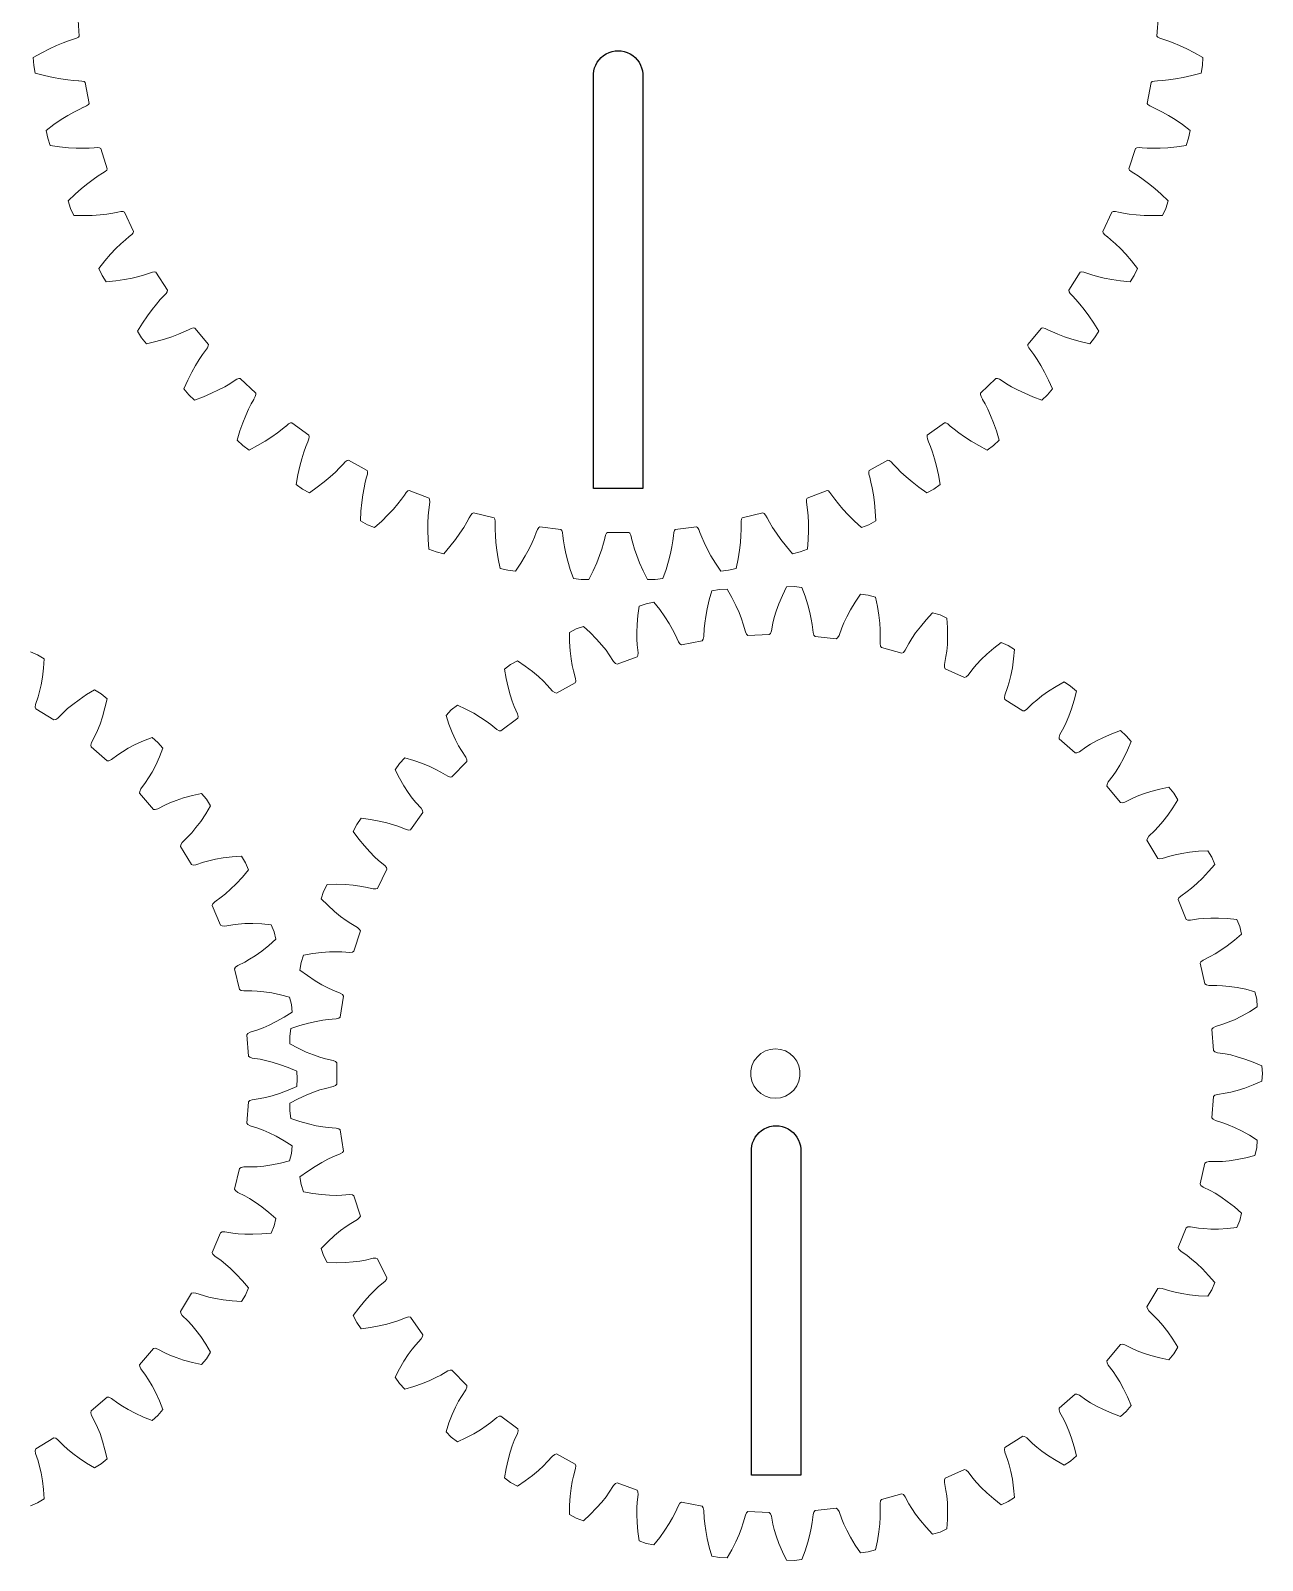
# Model space of a CAD drawing. Header units: centimetres. Extents: x 1 to 101, y 0 to 92.
# Drawn here: x 70.9 to 90.83, y 42.8 to 67.56 of the extents above; entities that cross this region are included whole.
import ezdxf

# ---------------------------------------------------------------- set-up
doc = ezdxf.new("R2010")
doc.units = ezdxf.units.CM
doc.layers.get('0').update_dxf_attribs({"lineweight": 25, "true_color": 0xffffff})
doc.layers.add('OpenJsCad', color=7, linetype='Continuous', lineweight=5, true_color=0xffffff)

msp = doc.modelspace()

# ---------------------------------------------------------------- linework, layer by layer
for p, q in [((80.068, 67.043), (80.097, 67.084)), ((80.097, 67.084), (80.132, 67.121)), ((80.132, 67.121), (80.17, 67.153)), ((80.17, 67.153), (80.213, 67.18)), ((80.213, 67.18), (80.258, 67.201)), ((80.258, 67.201), (80.306, 67.216)), ((80.306, 67.216), (80.355, 67.226)), ((80.355, 67.226), (80.405, 67.229)), ((80.405, 67.229), (80.456, 67.226)), ((80.456, 67.226), (80.505, 67.216)), ((80.505, 67.216), (80.553, 67.201)), ((80.553, 67.201), (80.598, 67.18)), ((80.598, 67.18), (80.641, 67.153)), ((80.641, 67.153), (80.679, 67.121)), ((80.679, 67.121), (80.714, 67.084)), ((80.714, 67.084), (80.743, 67.043)), ((80.005, 60.147), (80.006, 66.854)), ((80.006, 66.854), (80.013, 66.904)), ((80.013, 66.904), (80.025, 66.953)), ((80.025, 66.953), (80.044, 66.999)), ((80.044, 66.999), (80.068, 67.043)), ((80.743, 67.043), (80.767, 66.999)), ((80.767, 66.999), (80.786, 66.953)), ((80.786, 66.953), (80.798, 66.904)), ((80.798, 66.904), (80.805, 66.854)), ((80.805, 66.854), (80.805, 60.147)), ((80.805, 60.147), (80.005, 60.147)), ((82.688, 49.728), (82.727, 49.76)), ((82.727, 49.76), (82.769, 49.787)), ((82.769, 49.787), (82.815, 49.808)), ((82.815, 49.808), (82.863, 49.823)), ((82.863, 49.823), (82.912, 49.833)), ((82.912, 49.833), (82.962, 49.836)), ((82.962, 49.836), (83.012, 49.833)), ((83.012, 49.833), (83.062, 49.823)), ((83.062, 49.823), (83.109, 49.808)), ((83.109, 49.808), (83.155, 49.787)), ((83.155, 49.787), (83.197, 49.76)), ((83.197, 49.76), (83.236, 49.728)), ((82.563, 49.461), (82.569, 49.511)), ((82.569, 49.511), (82.582, 49.56)), ((82.582, 49.56), (82.6, 49.606)), ((82.6, 49.606), (82.624, 49.65)), ((82.624, 49.65), (82.654, 49.691)), ((82.654, 49.691), (82.688, 49.728)), ((83.236, 49.728), (83.27, 49.691)), ((83.27, 49.691), (83.3, 49.65)), ((83.3, 49.65), (83.324, 49.606)), ((83.324, 49.606), (83.342, 49.56)), ((83.342, 49.56), (83.355, 49.511)), ((83.355, 49.511), (83.361, 49.461)), ((82.562, 44.182), (82.563, 49.461)), ((83.361, 49.461), (83.362, 44.182)), ((83.362, 44.182), (82.562, 44.182))]:
    msp.add_line(p, q)
at = {"layer": 'OpenJsCad'}
for points in [[(71.662, 67.81), (71.683, 67.467), (71.669, 67.449), (71.638, 67.431), (71.589, 67.416), (71.588, 67.416), (71.511, 67.391), (71.42, 67.358), (71.317, 67.315), (71.201, 67.262), (71.075, 67.196), (70.939, 67.119), (70.947, 66.993), (70.971, 66.869), (71.121, 66.828), (71.26, 66.796), (71.385, 66.773), (71.496, 66.758), (71.592, 66.748), (71.673, 66.743), (71.674, 66.743), (71.725, 66.74), (71.76, 66.731), (71.778, 66.717), (71.843, 66.379), (71.83, 66.36), (71.802, 66.338), (71.756, 66.317), (71.754, 66.317), (71.681, 66.282), (71.595, 66.238), (71.498, 66.183), (71.39, 66.115), (71.273, 66.035), (71.148, 65.941), (71.172, 65.817), (71.211, 65.697), (71.365, 65.675), (71.507, 65.661), (71.633, 65.654), (71.745, 65.652), (71.842, 65.655), (71.923, 65.66), (71.924, 65.66), (71.975, 65.664), (72.01, 65.659), (72.03, 65.648), (72.137, 65.32), (72.127, 65.299), (72.101, 65.275), (72.058, 65.248), (72.057, 65.247), (71.988, 65.204), (71.909, 65.149), (71.819, 65.082), (71.721, 65.002), (71.615, 64.907), (71.502, 64.799), (71.541, 64.679), (71.595, 64.564), (71.751, 64.562), (71.894, 64.566), (72.02, 64.574), (72.131, 64.587), (72.227, 64.601), (72.307, 64.617), (72.308, 64.617), (72.358, 64.627), (72.393, 64.627), (72.415, 64.618), (72.561, 64.307), (72.555, 64.285), (72.532, 64.257), (72.493, 64.225), (72.492, 64.224), (72.429, 64.173), (72.357, 64.108), (72.276, 64.031), (72.189, 63.938), (72.095, 63.831), (71.998, 63.709), (72.051, 63.595), (72.119, 63.489), (72.274, 63.506), (72.415, 63.527), (72.539, 63.552), (72.648, 63.578), (72.741, 63.605), (72.818, 63.63), (72.819, 63.631), (72.867, 63.646), (72.903, 63.651), (72.925, 63.645), (73.11, 63.354), (73.106, 63.331), (73.087, 63.301), (73.052, 63.264), (73.051, 63.263), (72.995, 63.204), (72.931, 63.132), (72.861, 63.044), (72.786, 62.942), (72.707, 62.824), (72.625, 62.691), (72.693, 62.584), (72.773, 62.487), (72.925, 62.524), (73.062, 62.563), (73.182, 62.603), (73.287, 62.642), (73.376, 62.68), (73.449, 62.715), (73.45, 62.716), (73.496, 62.738), (73.531, 62.746), (73.554, 62.743), (73.773, 62.478), (73.772, 62.455), (73.757, 62.422), (73.727, 62.382), (73.726, 62.381), (73.678, 62.315), (73.624, 62.235), (73.565, 62.14), (73.504, 62.029), (73.44, 61.901), (73.375, 61.759), (73.456, 61.662), (73.548, 61.576), (73.694, 61.631), (73.825, 61.687), (73.939, 61.741), (74.038, 61.794), (74.121, 61.843), (74.19, 61.887), (74.191, 61.887), (74.234, 61.915), (74.267, 61.928), (74.29, 61.927), (74.541, 61.692), (74.543, 61.669), (74.532, 61.635), (74.507, 61.59), (74.507, 61.589), (74.467, 61.518), (74.424, 61.432), (74.378, 61.33), (74.33, 61.212), (74.283, 61.078), (74.237, 60.929), (74.329, 60.842), (74.431, 60.768), (74.569, 60.841), (74.691, 60.913), (74.798, 60.982), (74.89, 61.046), (74.966, 61.105), (75.029, 61.157), (75.03, 61.158), (75.069, 61.191), (75.1, 61.208), (75.123, 61.21), (75.401, 61.008), (75.406, 60.985), (75.4, 60.95), (75.381, 60.903), (75.38, 60.902), (75.35, 60.826), (75.317, 60.735), (75.285, 60.629), (75.252, 60.506), (75.222, 60.367), (75.195, 60.213), (75.297, 60.139), (75.408, 60.078), (75.535, 60.168), (75.648, 60.254), (75.746, 60.336), (75.828, 60.411), (75.897, 60.479), (75.952, 60.539), (75.953, 60.54), (75.988, 60.577), (76.017, 60.598), (76.039, 60.603), (76.341, 60.437), (76.348, 60.415), (76.346, 60.38), (76.333, 60.331), (76.333, 60.33), (76.312, 60.251), (76.292, 60.156), (76.272, 60.046), (76.256, 59.92), (76.243, 59.779), (76.236, 59.623), (76.346, 59.562), (76.464, 59.516), (76.579, 59.621), (76.68, 59.721), (76.767, 59.814), (76.839, 59.899), (76.899, 59.975), (76.946, 60.041), (76.947, 60.042), (76.976, 60.083), (77.003, 60.108), (77.024, 60.116), (77.344, 59.989), (77.354, 59.968), (77.357, 59.933), (77.35, 59.882), (77.35, 59.881), (77.339, 59.8), (77.331, 59.704), (77.325, 59.593), (77.325, 59.466), (77.33, 59.323), (77.342, 59.168), (77.459, 59.121), (77.582, 59.09), (77.683, 59.209), (77.771, 59.321), (77.845, 59.424), (77.906, 59.517), (77.956, 59.6), (77.995, 59.672), (77.995, 59.673), (78.019, 59.717), (78.042, 59.745), (78.063, 59.756), (78.396, 59.67), (78.409, 59.651), (78.415, 59.616), (78.415, 59.565), (78.415, 59.564), (78.415, 59.482), (78.418, 59.386), (78.427, 59.274), (78.442, 59.148), (78.465, 59.008), (78.497, 58.855), (78.619, 58.824), (78.744, 58.808), (78.83, 58.938), (78.903, 59.06), (78.963, 59.172), (79.013, 59.272), (79.051, 59.361), (79.081, 59.437), (79.081, 59.438), (79.1, 59.485), (79.119, 59.515), (79.138, 59.529), (79.479, 59.485), (79.494, 59.468), (79.506, 59.434), (79.512, 59.384), (79.512, 59.382), (79.522, 59.301), (79.537, 59.206), (79.56, 59.097), (79.591, 58.973), (79.631, 58.837), (79.682, 58.689), (79.807, 58.673), (79.933, 58.673), (80.002, 58.814), (80.059, 58.944), (80.105, 59.062), (80.141, 59.168), (80.168, 59.261), (80.188, 59.34), (80.188, 59.341), (80.201, 59.39), (80.216, 59.422), (80.233, 59.438), (80.577, 59.438), (80.594, 59.422), (80.61, 59.39), (80.622, 59.341), (80.623, 59.34), (80.642, 59.261), (80.67, 59.168), (80.706, 59.062), (80.752, 58.944), (80.809, 58.814), (80.878, 58.673), (81.004, 58.673), (81.129, 58.689), (81.18, 58.837), (81.22, 58.973), (81.251, 59.097), (81.274, 59.206), (81.289, 59.301), (81.299, 59.382), (81.299, 59.384), (81.305, 59.434), (81.316, 59.468), (81.331, 59.485), (81.673, 59.529), (81.692, 59.515), (81.711, 59.485), (81.729, 59.438), (81.73, 59.437), (81.759, 59.361), (81.798, 59.272), (81.847, 59.172), (81.908, 59.06), (81.981, 58.938), (82.067, 58.808), (82.192, 58.824), (82.314, 58.855), (82.346, 59.008), (82.368, 59.148), (82.384, 59.274), (82.392, 59.386), (82.396, 59.482), (82.395, 59.564), (82.395, 59.565), (82.395, 59.616), (82.402, 59.651), (82.415, 59.67), (82.748, 59.756), (82.768, 59.745), (82.791, 59.717), (82.816, 59.673), (82.816, 59.672), (82.855, 59.6), (82.905, 59.517), (82.966, 59.424), (83.04, 59.321), (83.128, 59.209), (83.229, 59.09), (83.351, 59.121), (83.469, 59.168), (83.481, 59.323), (83.486, 59.466), (83.485, 59.593), (83.48, 59.704), (83.471, 59.8), (83.461, 59.881), (83.46, 59.882), (83.454, 59.933), (83.456, 59.968), (83.466, 59.989), (83.786, 60.116), (83.808, 60.108), (83.834, 60.083), (83.864, 60.042), (83.865, 60.041), (83.912, 59.975), (83.972, 59.899), (84.044, 59.814), (84.131, 59.721), (84.232, 59.621), (84.347, 59.516), (84.464, 59.562), (84.575, 59.623), (84.568, 59.779), (84.555, 59.92), (84.538, 60.046), (84.519, 60.156), (84.498, 60.251), (84.478, 60.33), (84.477, 60.331), (84.465, 60.38), (84.462, 60.415), (84.47, 60.437), (84.771, 60.603), (84.794, 60.598), (84.823, 60.577), (84.857, 60.54), (84.858, 60.539), (84.914, 60.479), (84.982, 60.411), (85.065, 60.336), (85.162, 60.254), (85.275, 60.168), (85.403, 60.078), (85.514, 60.139), (85.616, 60.213), (85.589, 60.367), (85.558, 60.506), (85.526, 60.629), (85.493, 60.735), (85.461, 60.826), (85.431, 60.902), (85.43, 60.903), (85.411, 60.95), (85.405, 60.985), (85.409, 61.008), (85.688, 61.21), (85.711, 61.208), (85.742, 61.191), (85.781, 61.158), (85.782, 61.157), (85.844, 61.105), (85.921, 61.046), (86.012, 60.982), (86.119, 60.913), (86.242, 60.841), (86.38, 60.768), (86.482, 60.842), (86.574, 60.929), (86.528, 61.078), (86.481, 61.212), (86.433, 61.33), (86.387, 61.432), (86.344, 61.518), (86.304, 61.589), (86.303, 61.59), (86.279, 61.635), (86.268, 61.669), (86.27, 61.692), (86.521, 61.927), (86.544, 61.928), (86.577, 61.915), (86.62, 61.887), (86.621, 61.887), (86.689, 61.843), (86.773, 61.794), (86.871, 61.741), (86.986, 61.687), (87.117, 61.631), (87.263, 61.576), (87.355, 61.662), (87.435, 61.759), (87.371, 61.901), (87.307, 62.029), (87.245, 62.14), (87.187, 62.235), (87.133, 62.315), (87.085, 62.381), (87.084, 62.382), (87.054, 62.422), (87.039, 62.455), (87.038, 62.478), (87.257, 62.743), (87.28, 62.746), (87.315, 62.738), (87.36, 62.716), (87.362, 62.715), (87.435, 62.68), (87.524, 62.642), (87.628, 62.603), (87.749, 62.563), (87.886, 62.524), (88.038, 62.487), (88.118, 62.584), (88.186, 62.691), (88.104, 62.824), (88.025, 62.942), (87.949, 63.044), (87.879, 63.132), (87.816, 63.204), (87.76, 63.263), (87.759, 63.264), (87.724, 63.301), (87.705, 63.331), (87.701, 63.354), (87.885, 63.645), (87.908, 63.651), (87.943, 63.646), (87.991, 63.631), (87.993, 63.63), (88.07, 63.605), (88.163, 63.578), (88.271, 63.552), (88.396, 63.527), (88.537, 63.506), (88.692, 63.489), (88.759, 63.595), (88.813, 63.709), (88.716, 63.831), (88.622, 63.938), (88.534, 64.031), (88.454, 64.108), (88.382, 64.173), (88.319, 64.224), (88.318, 64.225), (88.279, 64.257), (88.256, 64.285), (88.249, 64.307), (88.396, 64.618), (88.417, 64.627), (88.453, 64.627), (88.503, 64.617), (88.504, 64.617), (88.584, 64.601), (88.679, 64.587), (88.79, 64.574), (88.917, 64.566), (89.059, 64.562), (89.215, 64.564), (89.269, 64.679), (89.308, 64.799), (89.196, 64.907), (89.09, 65.002), (88.991, 65.082), (88.902, 65.149), (88.822, 65.204), (88.753, 65.247), (88.752, 65.248), (88.709, 65.275), (88.683, 65.299), (88.674, 65.32), (88.78, 65.648), (88.8, 65.659), (88.836, 65.664), (88.886, 65.66), (88.888, 65.66), (88.969, 65.655), (89.065, 65.652), (89.177, 65.654), (89.304, 65.661), (89.446, 65.675), (89.6, 65.697), (89.639, 65.817), (89.663, 65.941), (89.538, 66.035), (89.421, 66.115), (89.313, 66.183), (89.216, 66.238), (89.13, 66.282), (89.056, 66.317), (89.055, 66.317), (89.009, 66.338), (88.98, 66.36), (88.968, 66.379), (89.033, 66.717), (89.051, 66.731), (89.086, 66.74), (89.136, 66.743), (89.138, 66.743), (89.219, 66.748), (89.315, 66.758), (89.426, 66.773), (89.551, 66.796), (89.689, 66.828), (89.84, 66.869), (89.84, 66.869), (89.864, 66.993), (89.871, 67.119), (89.736, 67.196), (89.609, 67.262), (89.494, 67.315), (89.391, 67.358), (89.3, 67.391), (89.223, 67.416), (89.221, 67.416), (89.173, 67.431), (89.142, 67.449), (89.127, 67.467), (89.149, 67.81)], [(70.893, 43.686), (71.008, 43.733), (71.113, 43.798), (71.104, 43.949), (71.087, 44.094), (71.066, 44.22), (71.042, 44.326), (71.018, 44.413), (70.977, 44.535), (70.971, 44.579), (70.979, 44.607), (71.273, 44.787), (71.301, 44.781), (71.338, 44.756), (71.428, 44.664), (71.494, 44.603), (71.578, 44.534), (71.68, 44.458), (71.802, 44.377), (71.932, 44.3), (72.038, 44.365), (72.132, 44.445), (72.099, 44.592), (72.06, 44.734), (72.019, 44.855), (71.979, 44.956), (71.942, 45.037), (71.882, 45.151), (71.87, 45.194), (71.873, 45.223), (72.135, 45.446), (72.164, 45.445), (72.204, 45.426), (72.307, 45.35), (72.382, 45.3), (72.476, 45.245), (72.589, 45.185), (72.722, 45.124), (72.862, 45.069), (72.957, 45.149), (73.037, 45.244), (72.982, 45.384), (72.921, 45.517), (72.861, 45.63), (72.806, 45.724), (72.756, 45.799), (72.68, 45.902), (72.661, 45.942), (72.66, 45.971), (72.883, 46.233), (72.912, 46.236), (72.955, 46.224), (73.069, 46.164), (73.15, 46.127), (73.251, 46.087), (73.372, 46.046), (73.514, 46.007), (73.661, 45.974), (73.741, 46.068), (73.806, 46.174), (73.729, 46.304), (73.648, 46.426), (73.572, 46.528), (73.503, 46.612), (73.442, 46.678), (73.35, 46.768), (73.325, 46.805), (73.319, 46.833), (73.499, 47.127), (73.527, 47.135), (73.572, 47.129), (73.693, 47.088), (73.78, 47.064), (73.886, 47.04), (74.012, 47.019), (74.157, 47.002), (74.308, 46.993), (74.373, 47.098), (74.42, 47.213), (74.324, 47.329), (74.225, 47.437), (74.133, 47.526), (74.052, 47.598), (73.982, 47.654), (73.877, 47.728), (73.846, 47.761), (73.836, 47.788), (73.968, 48.106), (73.994, 48.118), (74.039, 48.12), (74.166, 48.098), (74.255, 48.088), (74.363, 48.081), (74.491, 48.08), (74.638, 48.086), (74.788, 48.1), (74.835, 48.215), (74.864, 48.335), (74.751, 48.435), (74.636, 48.526), (74.532, 48.6), (74.44, 48.658), (74.362, 48.702), (74.247, 48.759), (74.211, 48.787), (74.197, 48.812), (74.278, 49.147), (74.302, 49.163), (74.346, 49.171), (74.474, 49.17), (74.564, 49.174), (74.672, 49.184), (74.798, 49.203), (74.942, 49.232), (75.088, 49.269), (75.088, 49.269), (75.117, 49.39), (75.127, 49.513), (75, 49.594), (74.872, 49.666), (74.757, 49.723), (74.658, 49.766), (74.574, 49.797), (74.451, 49.835), (74.412, 49.857), (74.394, 49.88), (74.421, 50.223), (74.442, 50.243), (74.484, 50.258), (74.611, 50.277), (74.699, 50.294), (74.804, 50.321), (74.926, 50.36), (75.064, 50.411), (75.202, 50.47), (75.212, 50.594), (75.202, 50.718), (75.064, 50.778), (74.926, 50.829), (74.804, 50.867), (74.699, 50.894), (74.611, 50.912), (74.484, 50.93), (74.442, 50.946), (74.421, 50.965), (74.394, 51.308), (74.412, 51.331), (74.451, 51.353), (74.574, 51.391), (74.658, 51.422), (74.757, 51.466), (74.872, 51.522), (75, 51.594), (75.127, 51.675), (75.117, 51.799), (75.088, 51.919), (74.942, 51.957), (74.798, 51.986), (74.672, 52.004), (74.564, 52.015), (74.474, 52.018), (74.346, 52.017), (74.302, 52.025), (74.278, 52.041), (74.197, 52.376), (74.211, 52.401), (74.247, 52.429), (74.362, 52.486), (74.44, 52.53), (74.532, 52.588), (74.636, 52.662), (74.751, 52.753), (74.864, 52.853), (74.835, 52.974), (74.788, 53.088), (74.638, 53.102), (74.491, 53.108), (74.363, 53.107), (74.255, 53.1), (74.166, 53.09), (74.039, 53.068), (73.994, 53.07), (73.968, 53.082), (73.836, 53.4), (73.846, 53.427), (73.877, 53.46), (73.982, 53.534), (74.052, 53.59), (74.133, 53.662), (74.225, 53.751), (74.324, 53.859), (74.42, 53.975), (74.373, 54.09), (74.308, 54.196), (74.157, 54.186), (74.012, 54.169), (73.886, 54.148), (73.78, 54.124), (73.693, 54.1), (73.572, 54.059), (73.527, 54.054), (73.499, 54.061), (73.319, 54.355), (73.325, 54.383), (73.35, 54.42), (73.442, 54.51), (73.503, 54.576), (73.572, 54.66), (73.648, 54.762), (73.729, 54.885), (73.806, 55.014), (73.741, 55.12), (73.661, 55.214), (73.514, 55.182), (73.372, 55.142), (73.251, 55.101), (73.15, 55.061), (73.069, 55.024), (72.955, 54.964), (72.912, 54.952), (72.883, 54.955), (72.66, 55.217), (72.661, 55.246), (72.68, 55.286), (72.756, 55.39), (72.806, 55.464), (72.861, 55.558), (72.921, 55.671), (72.982, 55.804), (73.037, 55.945), (72.957, 56.039), (72.862, 56.119), (72.722, 56.064), (72.589, 56.003), (72.476, 55.944), (72.382, 55.888), (72.307, 55.839), (72.204, 55.762), (72.164, 55.743), (72.135, 55.742), (71.873, 55.965), (71.87, 55.994), (71.882, 56.037), (71.942, 56.151), (71.979, 56.233), (72.019, 56.334), (72.06, 56.455), (72.099, 56.596), (72.132, 56.743), (72.038, 56.824), (71.932, 56.888), (71.802, 56.812), (71.68, 56.73), (71.578, 56.654), (71.494, 56.585), (71.428, 56.524), (71.338, 56.432), (71.301, 56.407), (71.273, 56.402), (70.979, 56.581), (70.971, 56.609), (70.977, 56.654), (71.018, 56.776), (71.042, 56.862), (71.066, 56.968), (71.087, 57.094), (71.104, 57.24), (71.113, 57.39), (71.008, 57.455), (70.893, 57.502)]]:
    msp.add_lwpolyline(points, dxfattribs=at)
for points in [[(90.713, 49.357), (90.741, 49.478), (90.751, 49.602), (90.622, 49.682), (90.495, 49.754), (90.38, 49.81), (90.28, 49.853), (90.195, 49.885), (90.072, 49.923), (90.034, 49.944), (90.016, 49.967), (90.043, 50.31), (90.063, 50.329), (90.104, 50.344), (90.232, 50.363), (90.321, 50.382), (90.426, 50.409), (90.548, 50.447), (90.685, 50.498), (90.824, 50.558), (90.834, 50.682), (90.824, 50.806), (90.685, 50.865), (90.548, 50.916), (90.426, 50.954), (90.321, 50.982), (90.232, 51), (90.104, 51.019), (90.063, 51.034), (90.043, 51.054), (90.016, 51.397), (90.034, 51.419), (90.072, 51.44), (90.195, 51.479), (90.28, 51.51), (90.38, 51.553), (90.495, 51.61), (90.622, 51.681), (90.751, 51.761), (90.741, 51.885), (90.713, 52.006), (90.566, 52.044), (90.423, 52.073), (90.297, 52.092), (90.188, 52.103), (90.098, 52.108), (89.969, 52.107), (89.926, 52.116), (89.903, 52.132), (89.824, 52.467), (89.838, 52.491), (89.873, 52.518), (89.989, 52.575), (90.068, 52.619), (90.16, 52.677), (90.265, 52.75), (90.38, 52.84), (90.495, 52.939), (90.466, 53.06), (90.42, 53.175), (90.269, 53.191), (90.123, 53.198), (89.996, 53.197), (89.887, 53.191), (89.797, 53.182), (89.669, 53.162), (89.625, 53.164), (89.6, 53.176), (89.471, 53.495), (89.481, 53.522), (89.511, 53.553), (89.617, 53.627), (89.688, 53.683), (89.771, 53.754), (89.863, 53.843), (89.963, 53.949), (90.062, 54.064), (90.015, 54.18), (89.952, 54.286), (89.8, 54.278), (89.655, 54.263), (89.529, 54.243), (89.422, 54.221), (89.335, 54.198), (89.212, 54.159), (89.168, 54.154), (89.141, 54.162), (88.965, 54.458), (88.971, 54.485), (88.996, 54.521), (89.089, 54.611), (89.151, 54.676), (89.222, 54.76), (89.3, 54.861), (89.383, 54.981), (89.462, 55.11), (89.398, 55.217), (89.319, 55.313), (89.171, 55.282), (89.03, 55.245), (88.908, 55.206), (88.806, 55.167), (88.723, 55.131), (88.608, 55.074), (88.565, 55.062), (88.537, 55.066), (88.318, 55.332), (88.32, 55.36), (88.339, 55.399), (88.418, 55.502), (88.469, 55.576), (88.526, 55.669), (88.587, 55.781), (88.651, 55.913), (88.709, 56.052), (88.63, 56.148), (88.538, 56.231), (88.396, 56.178), (88.262, 56.119), (88.148, 56.062), (88.053, 56.009), (87.976, 55.96), (87.871, 55.886), (87.831, 55.868), (87.803, 55.868), (87.546, 56.097), (87.543, 56.125), (87.556, 56.166), (87.618, 56.28), (87.657, 56.361), (87.699, 56.462), (87.743, 56.582), (87.785, 56.722), (87.822, 56.868), (87.729, 56.951), (87.625, 57.019), (87.493, 56.944), (87.37, 56.866), (87.265, 56.793), (87.18, 56.725), (87.112, 56.666), (87.019, 56.576), (86.982, 56.552), (86.954, 56.548), (86.665, 56.735), (86.658, 56.762), (86.664, 56.805), (86.708, 56.927), (86.735, 57.013), (86.761, 57.119), (86.786, 57.244), (86.807, 57.389), (86.821, 57.54), (86.716, 57.607), (86.603, 57.658), (86.484, 57.565), (86.374, 57.468), (86.282, 57.38), (86.208, 57.3), (86.149, 57.231), (86.071, 57.128), (86.038, 57.099), (86.012, 57.09), (85.698, 57.231), (85.687, 57.257), (85.686, 57.3), (85.711, 57.427), (85.724, 57.517), (85.734, 57.625), (85.739, 57.753), (85.738, 57.899), (85.728, 58.05), (85.615, 58.101), (85.495, 58.134), (85.392, 58.023), (85.298, 57.911), (85.221, 57.81), (85.159, 57.72), (85.112, 57.642), (85.051, 57.529), (85.023, 57.495), (84.998, 57.482), (84.666, 57.573), (84.651, 57.597), (84.644, 57.64), (84.649, 57.769), (84.648, 57.86), (84.641, 57.969), (84.627, 58.096), (84.603, 58.24), (84.571, 58.388), (84.451, 58.421), (84.328, 58.435), (84.243, 58.31), (84.167, 58.185), (84.106, 58.073), (84.059, 57.974), (84.024, 57.891), (83.981, 57.769), (83.958, 57.732), (83.935, 57.715), (83.594, 57.755), (83.575, 57.776), (83.562, 57.817), (83.547, 57.946), (83.532, 58.035), (83.509, 58.142), (83.476, 58.265), (83.43, 58.404), (83.376, 58.545), (83.252, 58.559), (83.128, 58.554), (83.063, 58.418), (83.007, 58.283), (82.964, 58.163), (82.933, 58.058), (82.911, 57.97), (82.887, 57.843), (82.87, 57.803), (82.85, 57.783), (82.506, 57.77), (82.485, 57.788), (82.465, 57.827), (82.431, 57.952), (82.403, 58.038), (82.364, 58.14), (82.312, 58.256), (82.246, 58.386), (82.17, 58.518), (82.046, 58.513), (81.924, 58.489), (81.881, 58.344), (81.846, 58.202), (81.822, 58.077), (81.807, 57.969), (81.799, 57.879), (81.794, 57.75), (81.784, 57.707), (81.767, 57.685), (81.43, 57.619), (81.406, 57.634), (81.38, 57.669), (81.328, 57.787), (81.287, 57.868), (81.232, 57.963), (81.163, 58.07), (81.078, 58.189), (80.983, 58.307), (80.861, 58.283), (80.744, 58.241), (80.724, 58.091), (80.711, 57.946), (80.706, 57.818), (80.708, 57.709), (80.714, 57.619), (80.729, 57.49), (80.725, 57.447), (80.712, 57.422), (80.388, 57.306), (80.362, 57.317), (80.332, 57.348), (80.262, 57.456), (80.209, 57.53), (80.141, 57.615), (80.056, 57.711), (79.954, 57.815), (79.842, 57.917), (79.725, 57.875), (79.616, 57.816), (79.619, 57.664), (79.628, 57.519), (79.643, 57.392), (79.661, 57.284), (79.681, 57.196), (79.716, 57.072), (79.719, 57.028), (79.71, 57.001), (79.407, 56.837), (79.38, 56.844), (79.345, 56.87), (79.259, 56.967), (79.196, 57.031), (79.116, 57.105), (79.017, 57.186), (78.9, 57.274), (78.774, 57.358), (78.665, 57.299), (78.566, 57.223), (78.592, 57.074), (78.624, 56.931), (78.658, 56.808), (78.692, 56.705), (78.725, 56.621), (78.778, 56.503), (78.788, 56.46), (78.783, 56.433), (78.509, 56.224), (78.481, 56.227), (78.443, 56.247), (78.343, 56.329), (78.271, 56.384), (78.18, 56.444), (78.07, 56.51), (77.941, 56.578), (77.804, 56.642), (77.705, 56.567), (77.619, 56.477), (77.667, 56.334), (77.72, 56.198), (77.773, 56.081), (77.823, 55.984), (77.868, 55.906), (77.938, 55.798), (77.954, 55.757), (77.954, 55.729), (77.715, 55.481), (77.687, 55.479), (77.646, 55.494), (77.535, 55.56), (77.455, 55.602), (77.356, 55.649), (77.238, 55.697), (77.1, 55.745), (76.955, 55.787), (76.868, 55.697), (76.797, 55.596), (76.866, 55.461), (76.939, 55.335), (77.009, 55.228), (77.073, 55.139), (77.13, 55.069), (77.216, 54.973), (77.238, 54.935), (77.242, 54.907), (77.044, 54.626), (77.016, 54.62), (76.973, 54.628), (76.854, 54.676), (76.768, 54.706), (76.664, 54.736), (76.539, 54.766), (76.396, 54.792), (76.246, 54.812), (76.174, 54.71), (76.119, 54.599), (76.208, 54.476), (76.3, 54.363), (76.385, 54.267), (76.462, 54.19), (76.529, 54.129), (76.628, 54.047), (76.656, 54.013), (76.664, 53.986), (76.511, 53.678), (76.485, 53.668), (76.441, 53.669), (76.316, 53.699), (76.226, 53.715), (76.118, 53.729), (75.991, 53.739), (75.845, 53.743), (75.694, 53.74), (75.638, 53.629), (75.601, 53.51), (75.708, 53.403), (75.816, 53.304), (75.914, 53.223), (76.002, 53.158), (76.078, 53.108), (76.189, 53.043), (76.221, 53.013), (76.233, 52.988), (76.129, 52.66), (76.105, 52.646), (76.061, 52.64), (75.933, 52.651), (75.842, 52.653), (75.733, 52.651), (75.606, 52.641), (75.461, 52.623), (75.312, 52.596), (75.274, 52.478), (75.255, 52.355), (75.377, 52.265), (75.499, 52.184), (75.609, 52.119), (75.705, 52.069), (75.788, 52.031), (75.908, 51.983), (75.944, 51.959), (75.96, 51.935), (75.907, 51.595), (75.885, 51.578), (75.843, 51.566), (75.714, 51.556), (75.625, 51.545), (75.517, 51.526), (75.393, 51.497), (75.252, 51.457), (75.109, 51.408), (75.09, 51.285), (75.09, 51.161), (75.224, 51.091), (75.357, 51.029), (75.475, 50.982), (75.579, 50.947), (75.666, 50.922), (75.791, 50.893), (75.831, 50.874), (75.85, 50.854), (75.85, 50.51), (75.831, 50.489), (75.791, 50.471), (75.666, 50.442), (75.579, 50.417), (75.475, 50.381), (75.357, 50.334), (75.224, 50.273), (75.09, 50.202), (75.09, 50.078), (75.109, 49.955), (75.252, 49.906), (75.393, 49.866), (75.517, 49.837), (75.625, 49.818), (75.714, 49.807), (75.843, 49.797), (75.885, 49.785), (75.907, 49.768), (75.96, 49.428), (75.944, 49.404), (75.908, 49.38), (75.788, 49.332), (75.705, 49.294), (75.609, 49.244), (75.499, 49.179), (75.377, 49.098), (75.255, 49.008), (75.274, 48.885), (75.312, 48.767), (75.461, 48.74), (75.606, 48.722), (75.733, 48.713), (75.842, 48.71), (75.933, 48.713), (76.061, 48.723), (76.105, 48.717), (76.129, 48.703), (76.233, 48.375), (76.221, 48.35), (76.189, 48.32), (76.078, 48.255), (76.002, 48.205), (75.914, 48.14), (75.816, 48.059), (75.708, 47.961), (75.601, 47.853), (75.638, 47.735), (75.694, 47.623), (75.845, 47.62), (75.991, 47.624), (76.118, 47.634), (76.226, 47.648), (76.316, 47.664), (76.441, 47.694), (76.485, 47.695), (76.511, 47.685), (76.664, 47.377), (76.656, 47.35), (76.628, 47.316), (76.529, 47.234), (76.462, 47.173), (76.385, 47.096), (76.3, 47.001), (76.208, 46.887), (76.119, 46.764), (76.174, 46.653), (76.246, 46.551), (76.396, 46.571), (76.539, 46.597), (76.664, 46.627), (76.768, 46.657), (76.854, 46.687), (76.973, 46.736), (77.016, 46.744), (77.044, 46.738), (77.242, 46.456), (77.238, 46.428), (77.216, 46.39), (77.13, 46.294), (77.073, 46.224), (77.009, 46.136), (76.939, 46.029), (76.866, 45.902), (76.797, 45.768), (76.868, 45.666), (76.955, 45.576), (77.1, 45.619), (77.238, 45.667), (77.356, 45.715), (77.455, 45.761), (77.535, 45.803), (77.646, 45.869), (77.687, 45.884), (77.715, 45.882), (77.954, 45.634), (77.954, 45.606), (77.938, 45.565), (77.868, 45.457), (77.823, 45.379), (77.773, 45.282), (77.72, 45.166), (77.667, 45.029), (77.619, 44.886), (77.705, 44.796), (77.804, 44.721), (77.941, 44.785), (78.07, 44.853), (78.18, 44.919), (78.271, 44.98), (78.343, 45.034), (78.443, 45.116), (78.481, 45.137), (78.509, 45.139), (78.783, 44.931), (78.788, 44.903), (78.778, 44.86), (78.725, 44.743), (78.692, 44.658), (78.658, 44.555), (78.624, 44.432), (78.592, 44.289), (78.566, 44.14), (78.665, 44.065), (78.774, 44.005), (78.9, 44.089), (79.017, 44.177), (79.116, 44.258), (79.196, 44.332), (79.259, 44.397), (79.345, 44.493), (79.38, 44.519), (79.407, 44.526), (79.71, 44.362), (79.719, 44.335), (79.716, 44.292), (79.681, 44.167), (79.661, 44.079), (79.643, 43.971), (79.628, 43.845), (79.619, 43.699), (79.616, 43.547), (79.725, 43.488), (79.842, 43.446), (79.954, 43.548), (80.056, 43.653), (80.141, 43.748), (80.209, 43.833), (80.262, 43.907), (80.332, 44.015), (80.362, 44.047), (80.388, 44.058), (80.712, 43.941), (80.725, 43.916), (80.729, 43.873), (80.714, 43.745), (80.708, 43.654), (80.706, 43.545), (80.711, 43.418), (80.724, 43.272), (80.744, 43.122), (80.861, 43.08), (80.983, 43.056), (81.078, 43.175), (81.163, 43.293), (81.232, 43.401), (81.287, 43.495), (81.328, 43.576), (81.38, 43.694), (81.406, 43.729), (81.43, 43.744), (81.767, 43.679), (81.784, 43.656), (81.794, 43.614), (81.799, 43.485), (81.807, 43.394), (81.822, 43.286), (81.846, 43.161), (81.881, 43.019), (81.924, 42.874), (82.046, 42.85), (82.17, 42.846), (82.246, 42.977), (82.312, 43.107), (82.364, 43.224), (82.403, 43.326), (82.431, 43.412), (82.465, 43.536), (82.485, 43.575), (82.506, 43.593), (82.85, 43.58), (82.87, 43.56), (82.887, 43.52), (82.911, 43.393), (82.933, 43.305), (82.964, 43.201), (83.007, 43.08), (83.063, 42.945), (83.128, 42.809), (83.252, 42.804), (83.376, 42.818), (83.43, 42.96), (83.476, 43.098), (83.509, 43.222), (83.532, 43.328), (83.547, 43.418), (83.562, 43.546), (83.575, 43.587), (83.594, 43.609), (83.935, 43.648), (83.958, 43.632), (83.981, 43.594), (84.024, 43.473), (84.059, 43.389), (84.106, 43.291), (84.167, 43.178), (84.243, 43.053), (84.328, 42.928), (84.451, 42.942), (84.571, 42.975), (84.603, 43.123), (84.627, 43.268), (84.641, 43.394), (84.648, 43.503), (84.649, 43.594), (84.644, 43.723), (84.651, 43.766), (84.666, 43.79), (84.998, 43.881), (85.023, 43.868), (85.051, 43.835), (85.112, 43.721), (85.159, 43.644), (85.221, 43.554), (85.298, 43.452), (85.392, 43.34), (85.495, 43.229), (85.615, 43.262), (85.728, 43.313), (85.738, 43.464), (85.739, 43.61), (85.734, 43.738), (85.724, 43.847), (85.711, 43.936), (85.686, 44.063), (85.687, 44.107), (85.698, 44.132), (86.012, 44.273), (86.038, 44.264), (86.071, 44.235), (86.149, 44.133), (86.208, 44.063), (86.282, 43.984), (86.374, 43.895), (86.484, 43.799), (86.603, 43.705), (86.716, 43.756), (86.821, 43.824), (86.807, 43.974), (86.786, 44.119), (86.761, 44.244), (86.735, 44.35), (86.708, 44.437), (86.664, 44.558), (86.658, 44.601), (86.665, 44.629), (86.954, 44.816), (86.982, 44.811), (87.019, 44.787), (87.112, 44.698), (87.18, 44.638), (87.265, 44.571), (87.37, 44.497), (87.493, 44.419), (87.625, 44.344), (87.729, 44.412), (87.822, 44.495), (87.785, 44.642), (87.743, 44.781), (87.699, 44.901), (87.657, 45.002), (87.618, 45.083), (87.556, 45.197), (87.543, 45.239), (87.546, 45.267), (87.803, 45.496), (87.831, 45.495), (87.871, 45.478), (87.976, 45.403), (88.053, 45.355), (88.148, 45.301), (88.262, 45.244), (88.396, 45.186), (88.538, 45.132), (88.63, 45.215), (88.709, 45.311), (88.651, 45.45), (88.587, 45.582), (88.526, 45.694), (88.469, 45.787), (88.418, 45.862), (88.339, 45.964), (88.32, 46.003), (88.318, 46.032), (88.537, 46.297), (88.565, 46.301), (88.608, 46.29), (88.723, 46.232), (88.806, 46.196), (88.908, 46.157), (89.03, 46.119), (89.171, 46.081), (89.319, 46.05), (89.398, 46.146), (89.462, 46.253), (89.383, 46.382), (89.3, 46.502), (89.222, 46.604), (89.151, 46.687), (89.089, 46.753), (88.996, 46.842), (88.971, 46.878), (88.965, 46.905), (89.141, 47.201), (89.168, 47.209), (89.212, 47.205), (89.335, 47.165), (89.422, 47.142), (89.529, 47.12), (89.655, 47.1), (89.8, 47.085), (89.952, 47.077), (90.015, 47.184), (90.062, 47.299), (89.963, 47.414), (89.863, 47.521), (89.771, 47.609), (89.688, 47.68), (89.617, 47.736), (89.511, 47.81), (89.481, 47.842), (89.471, 47.868), (89.6, 48.187), (89.625, 48.199), (89.669, 48.201), (89.797, 48.181), (89.887, 48.172), (89.996, 48.166), (90.123, 48.166), (90.269, 48.173), (90.42, 48.188), (90.466, 48.303), (90.495, 48.424), (90.38, 48.523), (90.265, 48.613), (90.16, 48.686), (90.068, 48.744), (89.989, 48.788), (89.873, 48.845), (89.838, 48.872), (89.824, 48.896), (89.903, 49.231), (89.926, 49.247), (89.969, 49.256), (90.098, 49.256), (90.188, 49.26), (90.297, 49.271), (90.423, 49.29), (90.566, 49.319), (90.713, 49.357)], [(83.033, 50.29), (82.95, 50.282), (82.867, 50.29), (82.788, 50.316), (82.715, 50.358), (82.653, 50.414), (82.604, 50.482), (82.57, 50.558), (82.552, 50.64), (82.552, 50.723), (82.57, 50.805), (82.604, 50.882), (82.653, 50.949), (82.715, 51.005), (82.788, 51.047), (82.867, 51.073), (82.95, 51.082), (83.033, 51.073), (83.113, 51.047), (83.185, 51.005), (83.248, 50.949), (83.297, 50.882), (83.331, 50.805), (83.348, 50.723), (83.348, 50.64), (83.331, 50.558), (83.297, 50.482), (83.248, 50.414), (83.185, 50.358), (83.113, 50.316), (83.033, 50.29)]]:
    msp.add_lwpolyline(points, close=True, dxfattribs=at)

doc.saveas('drawing.dxf')
